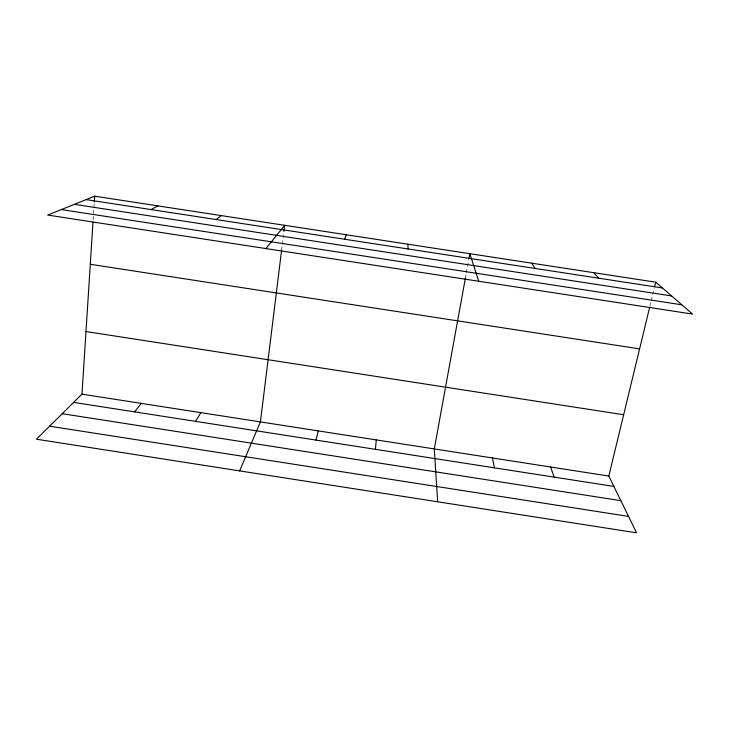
<?xml version="1.0" encoding="UTF-8"?>
<svg xmlns="http://www.w3.org/2000/svg" width="729" height="729" viewBox="0 0 729 729"><rect width="100%" height="100%" fill="white"/><g stroke="black" fill="none" stroke-linecap="round" stroke-linejoin="round"><path stroke-width="0.55" stroke-dasharray="3.65 2.73" d="M93.139 220.021L94.305 201.869M281.613 250.111L282.169 245.6M282.314 244.47L283.982 230.947M465.348 278.314L466.168 273.84M466.369 272.719L468.811 259.287M649.913 306.235L650.97 301.87M651.234 300.776L654.405 287.654"/><path stroke-width="1.09" d="M407.976 248.953L408.03 244.224M649.648 307.328L608.824 476.055L636.545 532.808L36.45 439.204L81.967 394.17L92.993 222.29M94.305 201.869L94.67 196.192L655.726 282.187L692.55 314.09L47.686 215.064L94.67 196.192M375.408 449.328L376.273 439.915M281.613 250.111L260.426 421.909L239.613 470.898M283.982 230.947L284.674 225.316L265.939 248.58M465.348 278.314L434.302 448.936L437.655 501.789M469.02 258.166L469.831 253.692L478.753 281.257M654.669 286.561L655.726 282.187M315.976 440.088L318.309 430.903M344.58 239.24L346.311 234.756M195.554 421.353L200.867 412.65M134.564 411.867L141.371 403.401M216.139 219.547L221.252 215.593M151.103 209.569L157.92 205.888M86.15 199.618L662.397 287.964M74.394 204.339L671.609 295.947M61.354 209.578L681.834 304.804M90.305 264.281L639.588 348.881M85.986 331.54L623.659 414.737M81.967 394.17L608.824 476.055M73.647 402.399L613.882 486.416M62.22 413.707L620.844 500.668M49.599 426.192L628.535 516.396M593.679 272.673L598.664 278.196M531.714 263.178L535.013 268.436M550.577 467.007L554.149 477.131M492.403 457.967L494.49 467.845"/></g></svg>
